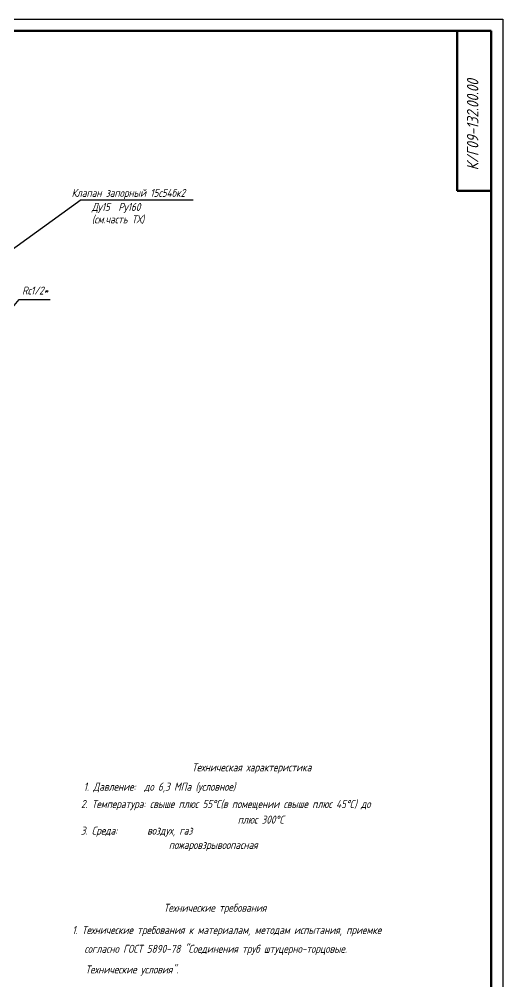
# Model space of a CAD drawing. Header units: inches. Extents: x 0 to 1949, y 0 to 841.
# Drawn here: x 382.6 to 594, y 419.9 to 841 of the extents above; entities that cross this region are included whole.
import ezdxf

# ---------------------------------------------------------------- set-up
doc = ezdxf.new("R2010")
doc.units = ezdxf.units.IN
doc.header["$LTSCALE"] = 0.7
doc.header["$MEASUREMENT"] = 0
doc.styles.get("Standard").update_dxf_attribs({"font": 'romand.shx', "width": 0.8, "oblique": 15, "height": 3.5})

msp = doc.modelspace()

# ---------------------------------------------------------------- linework, layer by layer
for p, q in [((0, 841), (594, 841)), ((594, 841), (594, 0)), ((409.64, 761.99), (458.66, 761.99)), ((368.24, 701.4), (382.58, 718.45)), ((382.58, 718.45), (396.12, 718.45))]:
    msp.add_line(p, q)
at = {"lineweight": 50}
for p, q in [((20, 836), (589, 836)), ((574, 836), (574, 766)), ((589, 836), (589, 5)), ((574, 766), (589, 766))]:
    msp.add_line(p, q, dxfattribs=at)
at = {"lineweight": 25}
msp.add_line((409.6, 761.98), (341.03, 712.72), dxfattribs=at)

# ---------------------------------------------------------------- texts
at = {"linetype": 'Continuous', "lineweight": 25, "oblique": 15, "width": 0.8}
msp.add_text('плюс 300%%DC', height=3.5, dxfattribs=at).set_placement((478.09, 489.12))
at = {"lineweight": 35, "insert": (578.34, 774.92), "char_height": 5, "width": 116.2188, "attachment_point": 1, "rotation": 90}
msp.add_mtext('К/Г09-132.00.00 ', dxfattribs=at)
at = {"lineweight": 25, "char_height": 3.5, "attachment_point": 1}
for s, insert, width in [('Клапан запорный 15с54бк2', (405.44, 766.79), 70.9958), ('Ду15  Ру160', (414.29, 760.64), 41.1648), ('(см.часть ТХ)', (414.29, 755.23), 43.7185), ('Rс1/2*', (383.8, 724.07), 32.719), ('Техническая характеристика', (458.08, 515.48), 128.6102), ('1. Давление:  до 6,3 МПа (условное)', (410.71, 507.02), 144.1261), ('2. Температура: свыше плюс 55%%DС(в помещении свыше плюс 45%%DС) до         ', (409.55, 499.45), 168.0265), ('3. Среда:       воздух, газ', (409.48, 487.8), 163.9038), ('пожаровзрывоопасная', (447.96, 481.54), 69.6455), ('Технические требования', (445.72, 454.05), 102.7909), ('1. Технические требования к материалам, методам испытания, приемке ', (405.74, 444.33), 177.1895), (' согласно ГОСТ 5890-78 "Соединения труб штуцерно-торцовые.', (409.18, 436.09), 228.4083), ('Технические условия". ', (411.49, 427.06), 203.9525)]:
    msp.add_mtext(s, dxfattribs=dict(at, insert=insert, width=width))

doc.saveas('drawing.dxf')
